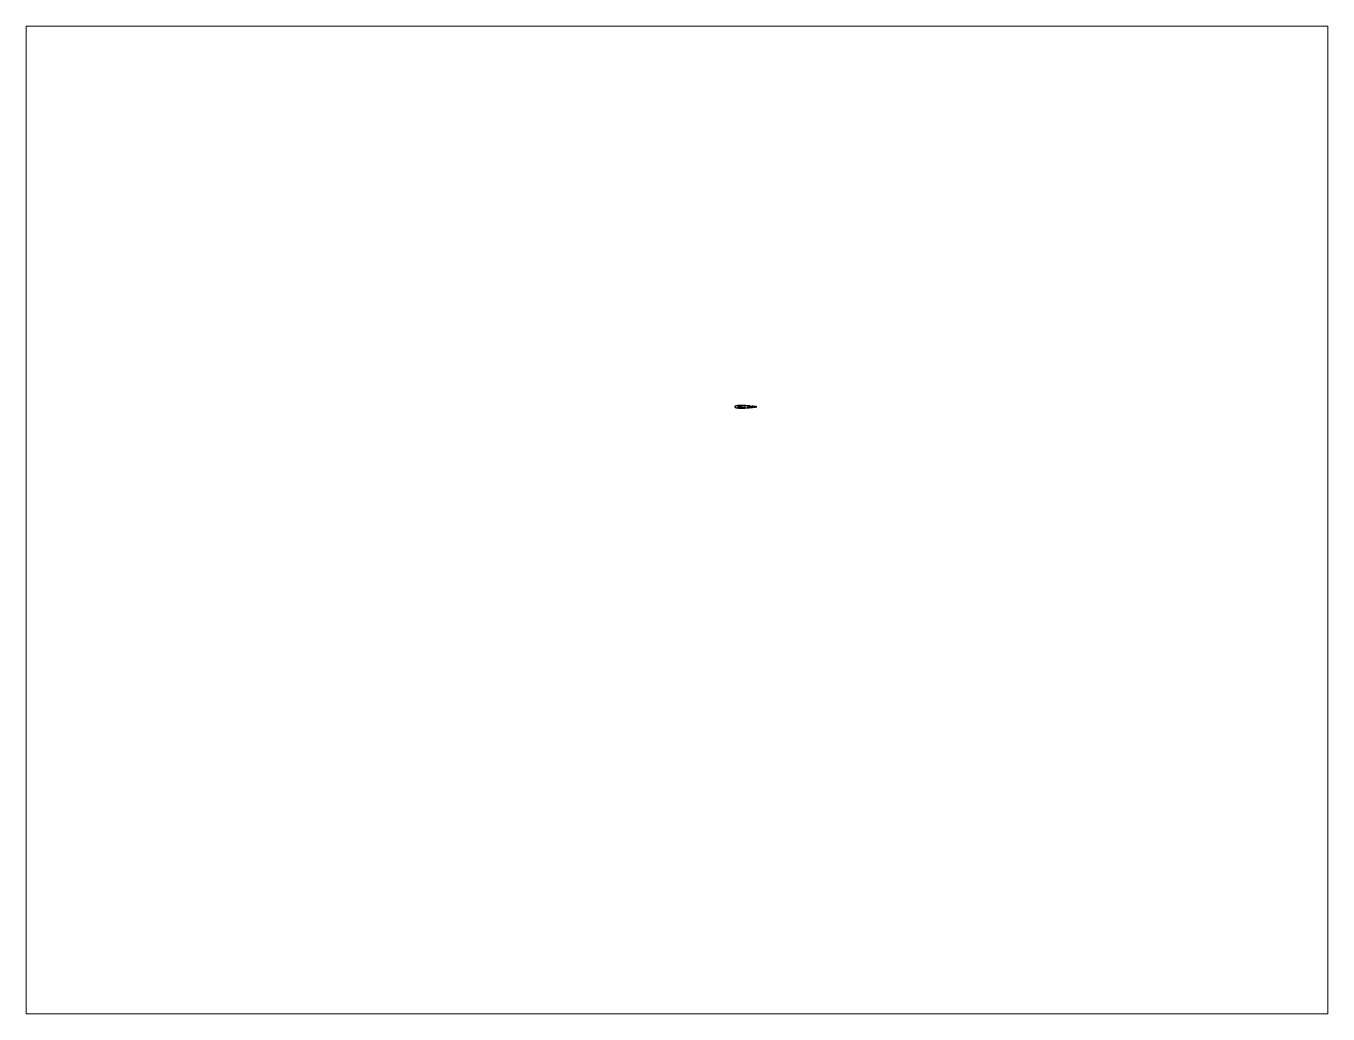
# Paper-space layout 'Layout1' of a CAD drawing. Header units: millimetres. Extents: x 26 to 231, y 20 to 176.
# The model-space entities are those that its viewports show. They can reach past a viewport. Long polylines and large blocks are cut down to what shows.
import ezdxf

# ---------------------------------------------------------------- set-up
doc = ezdxf.new("R2010")
doc.units = ezdxf.units.MM
doc.layers.get('0').update_dxf_attribs({"lineweight": 20})
doc.layers.add('cotas', color=7, linetype='Continuous', lineweight=9)

msp = doc.modelspace()

# ---------------------------------------------------------------- linework, layer by layer
at = {"color": 7, "linetype": 'Continuous', "lineweight": 25}
for p, q in [((3332, 1679), (3315, 1682)), ((3315, 1677), (3332, 1679))]:
    msp.add_line(p, q, dxfattribs=at)
for points, knots in [([(2750, 1749), (2738, 1750), (2705, 1753), (2652, 1758), (2592, 1763), (2533, 1768), (2477, 1773), (2438, 1775), (2414, 1777), (2404, 1778), (2394, 1778), (2384, 1779), (2374, 1780), (2364, 1780), (2354, 1781), (2329, 1783), (2291, 1785), (2238, 1787), (2196, 1789), (2164, 1791), (2141, 1791), (2118, 1792), (2094, 1793), (2067, 1793), (2035, 1794), (1999, 1794), (1964, 1794), (1928, 1794), (1892, 1794), (1859, 1793), (1829, 1792), (1801, 1790), (1774, 1789), (1747, 1787), (1722, 1785), (1698, 1783), (1677, 1781), (1656, 1778), (1635, 1776), (1615, 1773), (1597, 1770), (1580, 1767), (1563, 1764), (1549, 1761), (1537, 1758), (1529, 1756), (1520, 1754), (1511, 1752), (1503, 1749), (1493, 1747), (1482, 1743), (1471, 1739), (1460, 1735), (1449, 1730), (1439, 1725), (1431, 1720), (1425, 1716), (1419, 1712), (1414, 1707), (1409, 1702), (1405, 1697), (1403, 1691), (1401, 1686), (1401, 1681), (1400, 1679)], [0.29114897, 0.29114897, 0.29114897, 0.29114897, 0.31081848, 0.34158529, 0.37243223, 0.40446162, 0.43208881, 0.45903082, 0.46424255, 0.46942788, 0.47458682, 0.47971936, 0.48482551, 0.48990529, 0.49495869, 0.49998573, 0.52762704, 0.55446948, 0.58051436, 0.59251647, 0.60434179, 0.61599051, 0.62774762, 0.64033552, 0.65868867, 0.67667995, 0.69511771, 0.71342258, 0.73169755, 0.74997881, 0.76427443, 0.77818818, 0.79211788, 0.8061206, 0.82019463, 0.8312645, 0.84203949, 0.85306028, 0.86406768, 0.87497599, 0.88383589, 0.89253384, 0.90134504, 0.91009826, 0.91472605, 0.91923837, 0.92381647, 0.92851701, 0.93306983, 0.93747607, 0.94399821, 0.95015679, 0.95633346, 0.9624963, 0.96872759, 0.97266323, 0.97654219, 0.98044959, 0.98435788, 0.98751237, 0.99064488, 0.9937862, 0.99688865, 1, 1, 1, 1]), ([(1400, 1679), (1401, 1677), (1401, 1673), (1403, 1668), (1405, 1662), (1409, 1657), (1414, 1652), (1419, 1647), (1425, 1643), (1431, 1639), (1439, 1634), (1447, 1630), (1456, 1626), (1465, 1622), (1475, 1618), (1484, 1615), (1497, 1611), (1514, 1606), (1533, 1601), (1553, 1597), (1573, 1593), (1593, 1590), (1618, 1586), (1648, 1582), (1682, 1578), (1717, 1574), (1752, 1572), (1787, 1569), (1821, 1568), (1855, 1566), (1887, 1565), (1918, 1565), (1948, 1565), (1979, 1565), (2007, 1565), (2033, 1565), (2057, 1565), (2081, 1566), (2105, 1566), (2133, 1567), (2166, 1568), (2206, 1570), (2250, 1572), (2284, 1574), (2307, 1575), (2315, 1576), (2322, 1576), (2329, 1576), (2337, 1577), (2358, 1578), (2393, 1580), (2443, 1584), (2494, 1588), (2546, 1592), (2598, 1596), (2648, 1601), (2697, 1605), (2745, 1610), (2793, 1614), (2831, 1618), (2853, 1621), (2859, 1621)], [0, 0, 0, 0, 0.00312114, 0.00622513, 0.00935889, 0.01249786, 0.01564208, 0.01955037, 0.02345778, 0.02734446, 0.03127239, 0.03644396, 0.04156043, 0.04689892, 0.05185632, 0.05706378, 0.06252468, 0.07275025, 0.08320829, 0.0937742, 0.1040683, 0.11450773, 0.12502374, 0.14283762, 0.16059107, 0.17834989, 0.19629247, 0.21424522, 0.23182402, 0.25002022, 0.26565076, 0.28127977, 0.29695442, 0.31260706, 0.32819876, 0.34029093, 0.35258818, 0.36509079, 0.37750598, 0.3890549, 0.40869546, 0.42882719, 0.44945082, 0.47742833, 0.48115569, 0.48489779, 0.48865465, 0.49242625, 0.49621262, 0.50001374, 0.52494214, 0.55050655, 0.57670764, 0.60354605, 0.63059312, 0.65681076, 0.68144658, 0.70604471, 0.73056371, 0.75537846, 0.76478269, 0.76478269, 0.76478269, 0.76478269]), ([(2900, 1626), (2912, 1627), (2940, 1630), (2984, 1635), (3032, 1641), (3080, 1646), (3123, 1652), (3162, 1657), (3197, 1661), (3224, 1665), (3244, 1667), (3255, 1669), (3267, 1670), (3277, 1672), (3285, 1673), (3292, 1674), (3298, 1675), (3303, 1675), (3307, 1676), (3311, 1677), (3313, 1677), (3315, 1677)], [0.78570704, 0.78570704, 0.78570704, 0.78570704, 0.80473038, 0.82939309, 0.85388371, 0.87860614, 0.90324478, 0.92129287, 0.93935076, 0.95745271, 0.96339872, 0.96934239, 0.97531262, 0.98106176, 0.98483951, 0.9886928, 0.99184589, 0.99369936, 0.99585211, 0.99824595, 1, 1, 1, 1]), ([(3315, 1682), (3313, 1682), (3310, 1682), (3306, 1683), (3302, 1684), (3298, 1684), (3294, 1685), (3290, 1685), (3284, 1686), (3279, 1687), (3273, 1688), (3267, 1688), (3249, 1691), (3225, 1694), (3195, 1698), (3170, 1701), (3138, 1705), (3100, 1710), (3056, 1715), (3013, 1720), (2971, 1725), (2940, 1729), (2922, 1731), (2917, 1731)], [0, 0, 0, 0, 0.00189948, 0.00445901, 0.00671044, 0.00861656, 0.01059168, 0.01284466, 0.01537551, 0.0186396, 0.02163307, 0.02449338, 0.02750734, 0.04912463, 0.06204652, 0.07485545, 0.08784364, 0.11069551, 0.1338357, 0.15678795, 0.17723224, 0.19776059, 0.20509538, 0.20509538, 0.20509538, 0.20509538])]:
    msp.add_open_spline(points, degree=3, knots=knots, dxfattribs=at)
at = {"layer": 'cotas'}
for p, q in [((1868, 1785), (1868, 1793)), ((1883, 1785), (1868, 1785)), ((1868, 1785), (1898, 1785)), ((1898, 1574), (1868, 1574)), ((1868, 1574), (1868, 1566)), ((1883, 1679), (1883, 1785)), ((1883, 1785), (1883, 1574)), ((1883, 1785), (1883, 1785)), ((1883, 1574), (1898, 1574)), ((1898, 1785), (1898, 1793)), ((1898, 1574), (1898, 1565)), ((2032, 1794), (2004, 1766)), ((2004, 1766), (2028, 1766)), ((2030, 1565), (2010, 1588)), ((2010, 1588), (2037, 1588)), ((2142, 1568), (2122, 1590)), ((2122, 1590), (2149, 1590)), ((2157, 1791), (2130, 1764)), ((2130, 1764), (2153, 1764)), ((2309, 1575), (2290, 1597)), ((2290, 1597), (2317, 1597)), ((2316, 1783), (2292, 1758)), ((2292, 1758), (2315, 1758)), ((2502, 1771), (2477, 1743)), ((2477, 1743), (2501, 1743)), ((2496, 1588), (2477, 1610)), ((2477, 1610), (2504, 1610)), ((2675, 1603), (2657, 1625)), ((2657, 1625), (2684, 1625)), ((2685, 1755), (2658, 1728)), ((2658, 1728), (2681, 1728)), ((2713, 1731), (2706, 1681)), ((2725, 1745), (2898, 1771)), ((2732, 1714), (2903, 1743)), ((2745, 1716), (2747, 1679)), ((2839, 1731), (2839, 1732)), ((2859, 1731), (2839, 1731)), ((2859, 1628), (2839, 1628)), ((2839, 1628), (2839, 1619)), ((2849, 1628), (2849, 1731)), ((2849, 1731), (2859, 1731)), ((2849, 1628), (2859, 1628)), ((2859, 1731), (2859, 1735)), ((2859, 1628), (2859, 1621)), ((2885, 1740), (2882, 1680)), ((2914, 1759), (2923, 1682))]:
    msp.add_line(p, q, dxfattribs=at)
msp.add_lwpolyline([(1998, 1627), (2252, 1627, 1), (2252, 1740), (1998, 1740, 1), (1998, 1627, -1)], format="xyb", dxfattribs=at)
for centre, radius in [((1744, 1680), 61.4), ((2564, 1678), 42.9), ((2726, 1678), 4.12), ((2729, 1729), 4.12), ((2900, 1757), 4.12), ((2903, 1679), 4.4)]:
    msp.add_circle(centre, radius, dxfattribs=at)
for centre, radius, start, end in [((2726, 1678), 33.1, 120.53208, 53.50691), ((2726, 1678), 20.9, 171.52459, 2.5144), ((2729, 1729), 16, 94.65481, 280.63861), ((2903, 1679), 53.8, 109.48974, 266.61705), ((2903, 1679), 32.6, 125.90302, 57.74203), ((2903, 1679), 20.3, 177.29847, 6.34659), ((2900, 1757), 14.2, 279.79636, 98.63499)]:
    msp.add_arc(centre, radius, start, end, dxfattribs=at)

psp = doc.layouts.get("Layout1")

# ---------------------------------------------------------------- viewports
at = {"layer": '0'}
psp.add_viewport(center=(128.5, 97.5), size=(205.6, 156), view_center_point=(-3648.79, -8220.81), view_height=86403.1187, dxfattribs=at)

doc.saveas('drawing.dxf')
